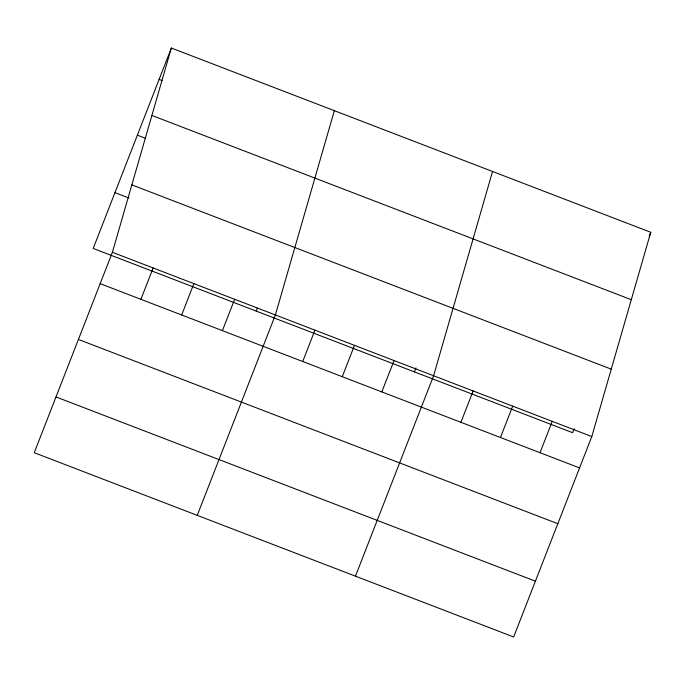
<?xml version="1.0" encoding="UTF-8"?>
<svg xmlns="http://www.w3.org/2000/svg" width="685" height="685" viewBox="0 0 685 685"><rect width="100%" height="100%" fill="white"/><g stroke="black" fill="none" stroke-linecap="round" stroke-linejoin="round"><path stroke-width="1.03" d="M112.391 252.303L171.344 48.027L650.75 232.283L591.797 436.559L513.656 636.973L34.25 452.716L112.391 252.303L591.797 436.559M334.34 110.67L275.387 314.946L197.246 515.368M492.541 171.481L433.596 375.757L355.455 576.171M171.344 48.027L93.203 248.441L572.609 432.697L574.167 428.716M140.913 299.319L153.14 267.963M181.662 314.98L193.889 283.624M222.411 330.641L234.638 299.285M256.199 311.084L257.363 308.096M302.719 361.509L314.937 330.153M342.269 376.707L354.487 345.351M381.819 391.906L394.046 360.55M414.408 371.895L415.958 367.905M460.919 422.311L473.147 390.955M500.47 437.509L512.697 406.154M540.02 452.716L552.247 421.361M649.226 236.205L650.75 232.283M159.117 79.383L162.097 80.522M151.89 115.44L631.296 299.696M137.36 135.168L145.314 138.224M131.845 184.89L611.251 369.147M114.952 192.648L128.866 197.999M100.164 283.658L579.57 467.915M78.415 339.443L557.821 523.708M55.999 396.932L535.413 581.188"/></g></svg>
